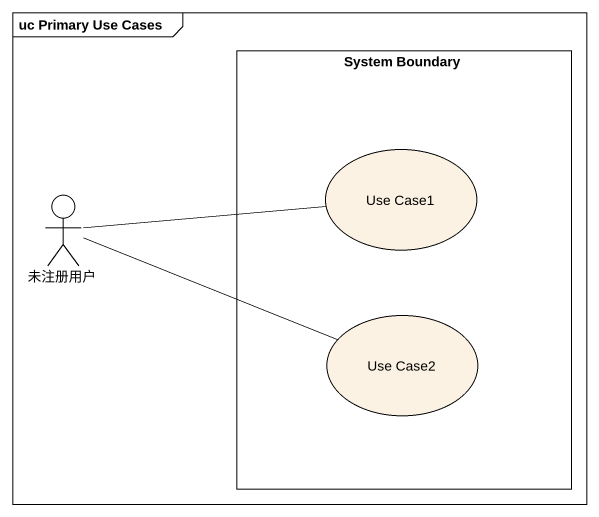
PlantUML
@startuml
mainframe uc Primary Use Cases
rectangle "System Boundary" as System_Boundary {
  usecase "Use Case1" as Use_Case1
  usecase "Use Case2" as Use_Case2
}
actor 未注册用户
未注册用户 -right- Use_Case1
未注册用户 -right- Use_Case2
@enduml
